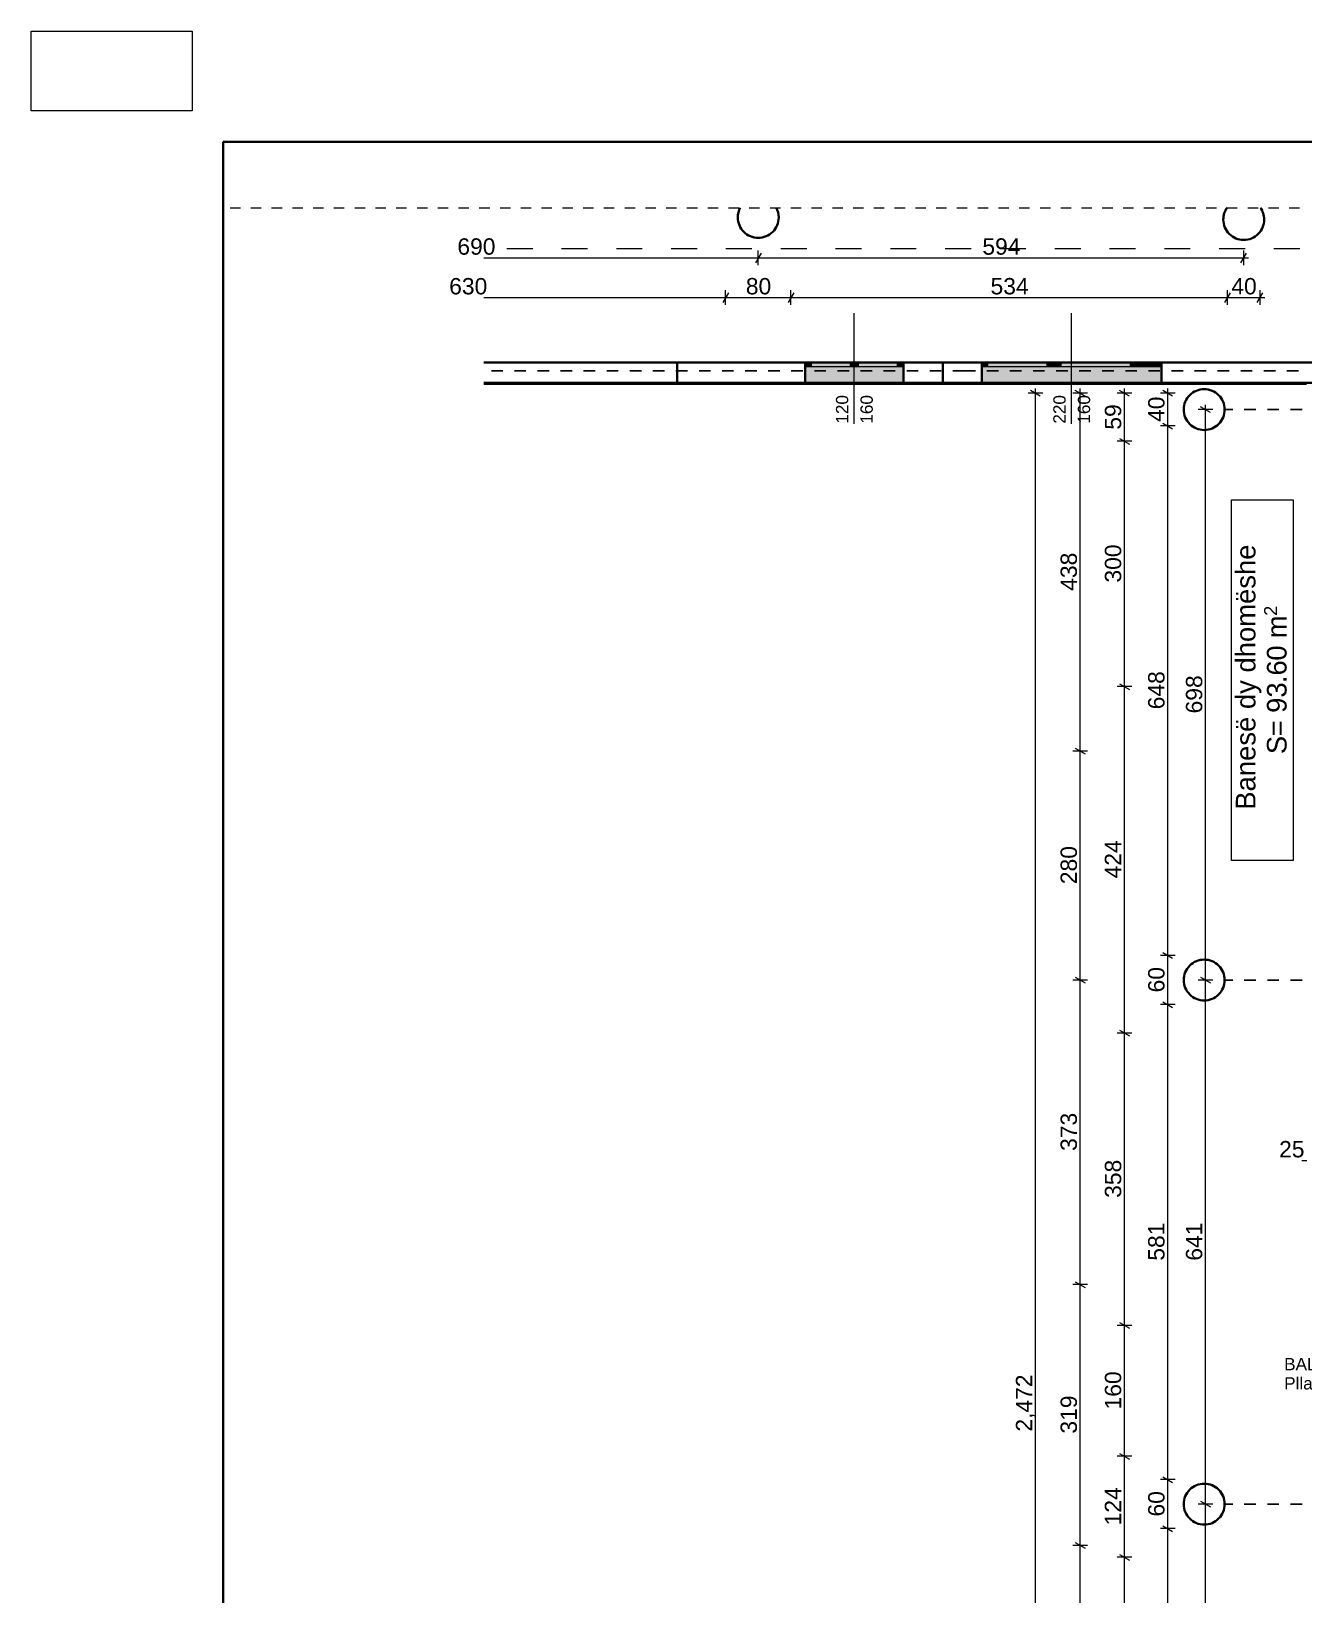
# Model space of a CAD drawing. Header units: millimetres. Extents: x -117066 to -55301, y -75598 to 14871.
# Drawn here: x -117066 to -97611, y -56841 to -32938 of the extents above; entities that cross this region are included whole.
import ezdxf

# ---------------------------------------------------------------- set-up
doc = ezdxf.new("R2010")
doc.units = ezdxf.units.MM
doc.header["$MEASUREMENT"] = 0
for name, color, linetype, lineweight in [('Drawing & Figure_Pen_No__1', 7, 'Continuous', 13), ('Drawing & Figure_Pen_No__101', 252, 'Continuous', 13), ('Drawing & Figure_Pen_No__7', 7, 'Continuous', 35)]:
    doc.layers.add(name, color=color, linetype=linetype, lineweight=lineweight)
for name, color, linetype, lineweight, true_color in [('Drawing & Figure_Pen_No__23', 7, 'Continuous', 20, 0xff6600), ('Drawing & Figure_Pen_No__3', 7, 'Continuous', 18, 0xff6600), ('Drawing & Figure_Pen_No__4', 7, 'Continuous', 20, 0x029e21), ('Drawing & Figure_Pen_No__5', 7, 'Continuous', 25, 0x40a5ff), ('Drawing & Figure_Pen_No__58', 7, 'Continuous', 25, 0xdf0000), ('Drawing & Figure_Pen_No__8', 7, 'Continuous', 35, 0xa80f02), ('Drawing & Figure_Pen_No__81', 7, 'Continuous', 20, 0x6a6a6a), ('Drawing & Figure_Pen_No__85', 7, 'Continuous', 20, 0x80c2ff)]:
    doc.layers.add(name, color=color, linetype=linetype, lineweight=lineweight, true_color=true_color)
doc.styles.add('GENERATED_STYLE_1', font='arial.ttf')

msp = doc.modelspace()

# ---------------------------------------------------------------- hatches: boundary and pattern name
at = {"layer": 'Drawing & Figure_Pen_No__1', "linetype": 'Continuous', "lineweight": 0, "true_color": 0xffffff}
for points in [[(-105232.1, -38000), (-105232.1, -38312.5), (-103732.1, -38312.5), (-103732.1, -38000)], [(-105232.1, -38062.5), (-105138.4, -38062.5), (-105138.4, -38000), (-105232.1, -38000)], [(-104544.6, -38000), (-105138.4, -38000), (-105138.4, -38062.5), (-104544.6, -38062.5)], [(-104482.1, -38000), (-104544.6, -38000), (-104544.6, -38062.5), (-104482.1, -38062.5)], [(-104482.1, -38062.5), (-104419.6, -38062.5), (-104419.6, -38000), (-104482.1, -38000)], [(-103825.9, -38000), (-104419.6, -38000), (-104419.6, -38062.5), (-103825.9, -38062.5)], [(-103732.1, -38000), (-103825.9, -38000), (-103825.9, -38062.5), (-103732.1, -38062.5)], [(-102534.1, -38000), (-102534.1, -38312.5), (-99784.1, -38312.5), (-99784.1, -38000)], [(-102534.1, -38062.5), (-102440.4, -38062.5), (-102440.4, -38000), (-102534.1, -38000)], [(-101537.9, -38000), (-102440.4, -38000), (-102440.4, -38062.5), (-101537.9, -38062.5)], [(-101428.5, -38000), (-101537.9, -38000), (-101537.9, -38062.5), (-101428.5, -38062.5)], [(-101428.5, -38062.5), (-101319.1, -38062.5), (-101319.1, -38000), (-101428.5, -38000)], [(-100263.5, -38000), (-101319.1, -38000), (-101319.1, -38062.5), (-100263.5, -38062.5)], [(-100178.5, -38000), (-100263.5, -38000), (-100263.5, -38062.5), (-100178.5, -38062.5)], [(-100178.5, -38062.5), (-100093.5, -38062.5), (-100093.5, -38000), (-100178.5, -38000)], [(-99877.9, -38000), (-100093.5, -38000), (-100093.5, -38062.5), (-99877.9, -38062.5)], [(-99784.1, -38000), (-99877.9, -38000), (-99877.9, -38062.5), (-99784.1, -38062.5)]]:
    msp.add_hatch(color=7, dxfattribs=at).paths.add_polyline_path(points)

# ---------------------------------------------------------------- linework, layer by layer
at = {"layer": 'Drawing & Figure_Pen_No__1', "color": 7, "linetype": 'Continuous', "lineweight": 13}
msp.add_lwpolyline([(-114605.1, -34153.5), (-117065.6, -34153.5), (-117065.6, -32938.2), (-114605.1, -32938.2)], close=True, dxfattribs=at)
for points in [[(-105907.6, -36328.4), (-105994.2, -36478.4)], [(-105950.9, -36515.9), (-105950.9, -36290.9)], [(-98571.7, -36478.4), (-98485, -36328.4)], [(-98528.3, -36515.9), (-98528.3, -36290.9)], [(-110148.8, -36403.4), (-105950.9, -36403.4)], [(-105950.9, -36403.4), (-98528.3, -36403.4)], [(-98528.3, -36403.4), (-98455, -36403.4)], [(-110148.8, -37010.1), (-106450.9, -37010.1)], [(-106407.6, -36935.1), (-106494.2, -37085.1)], [(-106450.9, -37122.6), (-106450.9, -36897.6)], [(-106450.9, -37010.1), (-105450.9, -37010.1)], [(-105407.6, -36935.1), (-105494.2, -37085.1)], [(-105450.9, -37122.6), (-105450.9, -36897.6)], [(-105450.9, -37010.1), (-98778.4, -37010.1)], [(-98735, -36935.1), (-98821.6, -37085.1)], [(-98778.4, -37122.6), (-98778.4, -36897.6)], [(-98778.4, -37010.1), (-98278.3, -37010.1)], [(-98321.6, -37085.1), (-98235.1, -36935.1)], [(-98278.3, -37122.6), (-98278.3, -36897.6)], [(-98278.3, -37010.1), (-98205, -37010.1)], [(-104482.1, -38937.5), (-104482.1, -37250)], [(-101159.2, -38937.5), (-101159.2, -37250)], [(-110148.8, -38000), (-96523.2, -38000)], [(-101601.3, -38471.8), (-101826.3, -38471.8)], [(-101638.8, -38515.1), (-101788.8, -38428.5)], [(-101713.8, -38471.8), (-101713.8, -38398.4)], [(-101713.8, -69368.1), (-101713.8, -38471.8)], [(-100916.7, -38471.8), (-101141.7, -38471.8)], [(-100954.2, -38515.1), (-101104.2, -38428.5)], [(-101029.2, -38471.8), (-101029.2, -38398.4)], [(-101029.2, -43943.2), (-101029.2, -38471.8)], [(-100239.5, -38471.8), (-100464.5, -38471.8)], [(-100277, -38515.1), (-100427, -38428.5)], [(-100352, -38471.8), (-100352, -38398.4)], [(-100352, -39207.1), (-100352, -38471.8)], [(-99577.9, -38471.8), (-99802.9, -38471.8)], [(-99615.4, -38515.1), (-99765.4, -38428.5)], [(-99690.4, -38471.8), (-99690.4, -38398.4)], [(-99690.4, -38971.8), (-99690.4, -38471.8)], [(-99000.2, -38721.8), (-99225.2, -38721.8)], [(-99037.7, -38765.1), (-99187.7, -38678.5)], [(-99112.7, -38721.8), (-99112.7, -38648.4)], [(-99112.7, -47443.1), (-99112.7, -38721.8)], [(-99765.4, -38928.5), (-99615.4, -39015.1)], [(-100427, -39163.8), (-100277, -39250.4)], [(-99577.9, -38971.8), (-99802.9, -38971.8)], [(-99690.4, -47068.1), (-99690.4, -38971.8)], [(-100239.5, -39207.1), (-100464.5, -39207.1)], [(-100352, -42957.1), (-100352, -39207.1)], [(-100239.5, -42957.1), (-100464.5, -42957.1)], [(-100427, -42913.8), (-100277, -43000.4)], [(-100352, -48253.9), (-100352, -42957.1)], [(-100916.7, -43943.2), (-101141.7, -43943.2)], [(-101104.2, -43899.8), (-100954.2, -43986.5)], [(-101029.2, -47443.1), (-101029.2, -43943.2)], [(-99577.9, -47068.1), (-99802.9, -47068.1)], [(-99765.4, -47024.9), (-99615.4, -47111.5)], [(-99690.4, -47818.1), (-99690.4, -47068.1)], [(-100916.7, -47443.1), (-101141.7, -47443.1)], [(-101104.2, -47399.9), (-100954.2, -47486.5)], [(-101029.2, -52099.4), (-101029.2, -47443.1)], [(-99000.2, -47443.1), (-99225.2, -47443.1)], [(-99187.7, -47399.9), (-99037.7, -47486.5)], [(-99112.7, -55455.8), (-99112.7, -47443.1)], [(-99765.4, -47774.9), (-99615.4, -47861.5)], [(-99577.9, -47818.1), (-99802.9, -47818.1)], [(-99690.4, -55080.8), (-99690.4, -47818.1)], [(-100239.5, -48253.9), (-100464.5, -48253.9)], [(-100427, -48210.5), (-100277, -48297.2)], [(-100352, -52723.7), (-100352, -48253.9)], [(-97638, -50204), (-97564.6, -50204)], [(-100916.7, -52099.4), (-101141.7, -52099.4)], [(-101104.2, -52056.1), (-100954.2, -52142.7)], [(-101029.2, -56087), (-101029.2, -52099.4)], [(-100239.5, -52723.7), (-100464.5, -52723.7)], [(-100427, -52680.5), (-100277, -52767.1)], [(-100352, -54723.8), (-100352, -52723.7)], [(-100239.5, -54723.8), (-100464.5, -54723.8)], [(-100427, -54680.5), (-100277, -54767)], [(-100352, -56268.4), (-100352, -54723.8)], [(-99577.9, -55080.8), (-99802.9, -55080.8)], [(-99765.4, -55037.5), (-99615.4, -55124.1)], [(-99690.4, -55830.8), (-99690.4, -55080.8)], [(-99187.7, -55412.5), (-99037.7, -55499.1)], [(-99000.2, -55455.8), (-99225.2, -55455.8)], [(-99112.7, -63055.8), (-99112.7, -55455.8)], [(-99577.9, -55830.8), (-99802.9, -55830.8)], [(-99765.4, -55787.5), (-99615.4, -55874.1)], [(-99690.4, -62680.8), (-99690.4, -55830.8)], [(-100916.7, -56087), (-101141.7, -56087)], [(-101104.2, -56043.8), (-100954.2, -56130.3)], [(-101029.2, -59899.5), (-101029.2, -56087)], [(-100239.5, -56268.4), (-100464.5, -56268.4)], [(-100427, -56225), (-100277, -56311.7)], [(-100352, -58268.4), (-100352, -56268.4)]]:
    msp.add_lwpolyline(points, dxfattribs=at)
at = {"layer": 'Drawing & Figure_Pen_No__101', "color": 252, "linetype": 'Continuous', "lineweight": 13}
for points in [[(-98713.9, -45613.7), (-98713.9, -40100.8)], [(-98713.9, -40100.8), (-97770.9, -40100.8)], [(-97770.9, -40100.8), (-97770.9, -45613.7)], [(-97770.9, -45613.7), (-98713.9, -45613.7)]]:
    msp.add_lwpolyline(points, dxfattribs=at)
at = {"layer": 'Drawing & Figure_Pen_No__23', "color": 30, "linetype": 'Continuous', "lineweight": 20, "true_color": 0xff6600}
for points in [[(-105138.4, -38000), (-105232.1, -38000)], [(-105138.4, -38062.5), (-105138.4, -38000)], [(-104482.1, -38000), (-104544.6, -38000)], [(-104544.6, -38000), (-104544.6, -38062.5)], [(-104419.6, -38000), (-104482.1, -38000)], [(-104419.6, -38062.5), (-104419.6, -38000)], [(-103732.1, -38000), (-103825.9, -38000)], [(-103825.9, -38000), (-103825.9, -38062.5)], [(-102440.4, -38000), (-102534.1, -38000)], [(-102440.4, -38062.5), (-102440.4, -38000)], [(-101428.5, -38000), (-101537.9, -38000)], [(-101537.9, -38000), (-101537.9, -38062.5)], [(-101319.1, -38000), (-101428.5, -38000)], [(-101319.1, -38062.5), (-101319.1, -38000)], [(-100178.5, -38000), (-100263.5, -38000)], [(-100263.5, -38000), (-100263.5, -38062.5)], [(-100093.5, -38000), (-100178.5, -38000)], [(-100093.5, -38062.5), (-100093.5, -38000)], [(-99784.1, -38000), (-99877.9, -38000)], [(-99877.9, -38000), (-99877.9, -38062.5)], [(-105232.1, -38062.5), (-105138.4, -38062.5)], [(-104544.6, -38062.5), (-104482.1, -38062.5)], [(-104482.1, -38062.5), (-104419.6, -38062.5)], [(-103825.9, -38062.5), (-103732.1, -38062.5)], [(-102534.1, -38062.5), (-102440.4, -38062.5)], [(-101537.9, -38062.5), (-101428.5, -38062.5)], [(-101428.5, -38062.5), (-101319.1, -38062.5)], [(-100263.5, -38062.5), (-100178.5, -38062.5)], [(-100178.5, -38062.5), (-100093.5, -38062.5)], [(-99877.9, -38062.5), (-99784.1, -38062.5)]]:
    msp.add_lwpolyline(points, dxfattribs=at)
at = {"layer": 'Drawing & Figure_Pen_No__3', "color": 30, "linetype": 'Continuous', "lineweight": 18, "true_color": 0xff6600}
for points in [[(-103732.1, -38000), (-105232.1, -38000)], [(-104544.6, -38000), (-105138.4, -38000)], [(-103825.9, -38000), (-104419.6, -38000)], [(-99784.1, -38000), (-102534.1, -38000)], [(-101537.9, -38000), (-102440.4, -38000)], [(-100263.5, -38000), (-101319.1, -38000)], [(-99877.9, -38000), (-100093.5, -38000)], [(-105138.4, -38062.5), (-104544.6, -38062.5)], [(-104419.6, -38062.5), (-103825.9, -38062.5)], [(-102440.4, -38062.5), (-101537.9, -38062.5)], [(-101319.1, -38062.5), (-100263.5, -38062.5)], [(-100093.5, -38062.5), (-99877.9, -38062.5)], [(-103732.1, -38312.5), (-105232.1, -38312.5)], [(-99784.1, -38312.5), (-102534.1, -38312.5)]]:
    msp.add_lwpolyline(points, dxfattribs=at)
at = {"layer": 'Drawing & Figure_Pen_No__4', "color": 104, "linetype": 'Continuous', "lineweight": 20, "true_color": 0x029e21}
msp.add_lwpolyline([(-97567.6, -38340.1), (-110148.8, -38340.1)], dxfattribs=at)
at = {"layer": 'Drawing & Figure_Pen_No__58', "color": 12, "linetype": 'Continuous', "lineweight": 25, "true_color": 0xdf0000}
for points in [[(-109854.8, -38131.5), (-110031.2, -38131.5)], [(-109502, -38131.5), (-109678.4, -38131.5)], [(-109149.2, -38131.5), (-109325.6, -38131.5)], [(-108796.4, -38131.5), (-108972.8, -38131.5)], [(-108443.6, -38131.5), (-108620, -38131.5)], [(-108090.9, -38131.5), (-108267.2, -38131.5)], [(-107738.1, -38131.5), (-107914.5, -38131.5)], [(-107385.3, -38131.5), (-107561.7, -38131.5)], [(-107032.5, -38131.5), (-107208.9, -38131.5)], [(-106679.8, -38131.5), (-106856.2, -38131.5)], [(-106327, -38131.5), (-106503.4, -38131.5)], [(-105974.2, -38131.5), (-106150.6, -38131.5)], [(-105621.5, -38131.5), (-105797.9, -38131.5)], [(-105268.7, -38131.5), (-105445.1, -38131.5)], [(-104915.9, -38131.5), (-105092.3, -38131.5)], [(-104563.1, -38131.5), (-104739.5, -38131.5)], [(-104210.3, -38131.5), (-104386.7, -38131.5)], [(-103857.5, -38131.5), (-104033.9, -38131.5)], [(-103504.7, -38131.5), (-103681.1, -38131.5)], [(-103152, -38131.5), (-103328.4, -38131.5)], [(-102850.7, -38131.5), (-102975.6, -38131.5)], [(-102850.7, -38131.5), (-102630.9, -38131.5)], [(-102454.5, -38131.5), (-102278.1, -38131.5)], [(-102101.8, -38131.5), (-101925.4, -38131.5)], [(-101749, -38131.5), (-101572.6, -38131.5)], [(-101396.2, -38131.5), (-101219.8, -38131.5)], [(-101043.4, -38131.5), (-100867, -38131.5)], [(-100690.6, -38131.5), (-100514.2, -38131.5)], [(-100337.8, -38131.5), (-100161.4, -38131.5)], [(-99985, -38131.5), (-99808.6, -38131.5)], [(-99632.3, -38131.5), (-99455.9, -38131.5)], [(-99279.5, -38131.5), (-99103.1, -38131.5)], [(-98926.7, -38131.5), (-98750.3, -38131.5)], [(-98573.9, -38131.5), (-98397.6, -38131.5)], [(-98221.2, -38131.5), (-98044.8, -38131.5)], [(-97868.4, -38131.5), (-97692, -38131.5)], [(-98695.3, -38721.8), (-98820.2, -38721.8)], [(-98342.6, -38721.8), (-98519, -38721.8)], [(-97989.8, -38721.8), (-98166.2, -38721.8)], [(-97637, -38721.8), (-97813.4, -38721.8)], [(-98695.3, -47443.1), (-98820.2, -47443.1)], [(-98342.6, -47443.1), (-98519, -47443.1)], [(-97989.8, -47443.1), (-98166.2, -47443.1)], [(-97637, -47443.1), (-97813.4, -47443.1)], [(-98695.3, -55455.8), (-98820.2, -55455.8)], [(-98342.6, -55455.8), (-98519, -55455.8)], [(-97989.8, -55455.8), (-98166.2, -55455.8)], [(-97637, -55455.8), (-97813.4, -55455.8)]]:
    msp.add_lwpolyline(points, dxfattribs=at)
at = {"layer": 'Drawing & Figure_Pen_No__7', "color": 7, "linetype": 'Continuous', "lineweight": 35}
for points in [[(-114132.4, -73909.9), (-114132.4, -34626.2)], [(-114132.4, -34626.2), (-58196.2, -34626.2)], [(-96210.7, -38000), (-110148.8, -38000)], [(-105232.1, -38000), (-107189.7, -38000)], [(-107189.7, -38000), (-107189.7, -38312.5)], [(-105232.1, -38000), (-105232.1, -38062.5)], [(-105232.1, -38000), (-105232.1, -38062.5)], [(-105232.1, -38000), (-105232.1, -38062.5)], [(-103732.1, -38000), (-103732.1, -38062.5)], [(-103127.2, -38000), (-103732.1, -38000)], [(-103732.1, -38000), (-103732.1, -38062.5)], [(-103732.1, -38000), (-103732.1, -38062.5)], [(-103127.2, -38312.5), (-103127.2, -38000)], [(-102534.1, -38000), (-103127.2, -38000)], [(-102534.1, -38000), (-102534.1, -38062.5)], [(-102534.1, -38000), (-102534.1, -38062.5)], [(-102534.1, -38000), (-102534.1, -38062.5)], [(-99784.1, -38000), (-99784.1, -38062.5)], [(-98278.3, -38000), (-99784.1, -38000)], [(-99784.1, -38000), (-99784.1, -38062.5)], [(-99784.1, -38000), (-99784.1, -38062.5)], [(-105232.1, -38062.5), (-105232.1, -38312.5)], [(-105232.1, -38062.5), (-105232.1, -38312.5)], [(-103732.1, -38062.5), (-103732.1, -38312.5)], [(-103732.1, -38062.5), (-103732.1, -38312.5)], [(-102534.1, -38062.5), (-102534.1, -38312.5)], [(-102534.1, -38062.5), (-102534.1, -38312.5)], [(-99784.1, -38062.5), (-99784.1, -38312.5)], [(-99784.1, -38062.5), (-99784.1, -38312.5)], [(-110148.8, -38312.5), (-96210.7, -38312.5)], [(-107189.7, -38312.5), (-105232.1, -38312.5)], [(-103732.1, -38312.5), (-103127.2, -38312.5)], [(-103127.2, -38312.5), (-102534.1, -38312.5)], [(-99784.1, -38312.5), (-98278.3, -38312.5)]]:
    msp.add_lwpolyline(points, dxfattribs=at)
for points in [[(-106225.5, -35635.1, 0.124956), (-106263.4, -35784.2, 0.4142136), (-105950.9, -36096.7, 0.4142136), (-105638.4, -35784.2, 0.1249683), (-105676.2, -35635.1)], [(-98782.9, -35635.1, 0.1559093), (-98840.8, -35816.3, 0.4142136), (-98528.3, -36128.8, 0.4142136), (-98215.9, -35816.3, 0.1559242), (-98273.8, -35635.1)]]:
    msp.add_lwpolyline(points, format="xyb", dxfattribs=at)
for points in [[(-98820.2, -38721.8, 0.4142136), (-99132.7, -38409.3, 0.4142136), (-99445.3, -38721.8, 0.4142136), (-99132.7, -39034.3, 0.4142136)], [(-98820.2, -47443.1, 0.4142136), (-99132.7, -47130.7, 0.4142136), (-99445.3, -47443.1, 0.4142136), (-99132.7, -47755.7, 0.4142136)], [(-98820.2, -55455.8, 0.4142136), (-99132.7, -55143.3, 0.4142136), (-99445.3, -55455.8, 0.4142136), (-99132.7, -55768.3, 0.4142136)]]:
    msp.add_lwpolyline(points, format="xyb", close=True, dxfattribs=at)
at = {"layer": 'Drawing & Figure_Pen_No__81', "color": 251, "linetype": 'Continuous', "lineweight": 20, "true_color": 0x6a6a6a}
for points in [[(-114025.5, -35635.1), (-113866.7, -35635.1)], [(-113708, -35635.1), (-113549.2, -35635.1)], [(-113390.5, -35635.1), (-113231.7, -35635.1)], [(-113073, -35635.1), (-112914.2, -35635.1)], [(-112755.5, -35635.1), (-112596.7, -35635.1)], [(-112438, -35635.1), (-112279.2, -35635.1)], [(-112120.5, -35635.1), (-111961.7, -35635.1)], [(-111803, -35635.1), (-111644.2, -35635.1)], [(-111485.5, -35635.1), (-111326.7, -35635.1)], [(-111168, -35635.1), (-111009.2, -35635.1)], [(-110850.5, -35635.1), (-110691.8, -35635.1)], [(-110533, -35635.1), (-110374.2, -35635.1)], [(-110215.5, -35635.1), (-110056.7, -35635.1)], [(-109898, -35635.1), (-109739.3, -35635.1)], [(-109580.5, -35635.1), (-109421.7, -35635.1)], [(-109263, -35635.1), (-109104.2, -35635.1)], [(-108945.5, -35635.1), (-108786.8, -35635.1)], [(-108628, -35635.1), (-108469.2, -35635.1)], [(-108310.5, -35635.1), (-108151.7, -35635.1)], [(-107993, -35635.1), (-107834.3, -35635.1)], [(-107675.5, -35635.1), (-107516.7, -35635.1)], [(-107358, -35635.1), (-107199.2, -35635.1)], [(-107040.5, -35635.1), (-106881.8, -35635.1)], [(-106723, -35635.1), (-106564.2, -35635.1)], [(-106405.5, -35635.1), (-106246.7, -35635.1)], [(-106088, -35635.1), (-105929.3, -35635.1)], [(-105770.5, -35635.1), (-105611.7, -35635.1)], [(-105453, -35635.1), (-105294.2, -35635.1)], [(-105135.5, -35635.1), (-104976.8, -35635.1)], [(-104818, -35635.1), (-104659.2, -35635.1)], [(-104500.5, -35635.1), (-104341.7, -35635.1)], [(-104182.9, -35635.1), (-104024.2, -35635.1)], [(-103865.5, -35635.1), (-103706.7, -35635.1)], [(-103548, -35635.1), (-103389.2, -35635.1)], [(-103230.4, -35635.1), (-103071.7, -35635.1)], [(-102913, -35635.1), (-102754.2, -35635.1)], [(-102595.5, -35635.1), (-102436.7, -35635.1)], [(-102277.9, -35635.1), (-102119.2, -35635.1)], [(-101960.5, -35635.1), (-101801.7, -35635.1)], [(-101643, -35635.1), (-101484.2, -35635.1)], [(-101325.4, -35635.1), (-101166.7, -35635.1)], [(-101008, -35635.1), (-100849.2, -35635.1)], [(-100690.5, -35635.1), (-100531.7, -35635.1)], [(-100372.9, -35635.1), (-100214.2, -35635.1)], [(-100055.5, -35635.1), (-99896.7, -35635.1)], [(-99738, -35635.1), (-99579.2, -35635.1)], [(-99420.4, -35635.1), (-99261.7, -35635.1)], [(-99103, -35635.1), (-98944.2, -35635.1)], [(-98785.5, -35635.1), (-98626.7, -35635.1)], [(-98467.9, -35635.1), (-98309.2, -35635.1)], [(-98150.5, -35635.1), (-97991.7, -35635.1)], [(-97833, -35635.1), (-97674.2, -35635.1)]]:
    msp.add_lwpolyline(points, dxfattribs=at)
at = {"layer": 'Drawing & Figure_Pen_No__85', "color": 151, "linetype": 'Continuous', "lineweight": 20, "true_color": 0x80c2ff}
for points in [[(-109795.7, -36258), (-109398.8, -36258)], [(-108957.8, -36258), (-108560.9, -36258)], [(-108120, -36258), (-107723.1, -36258)], [(-107282.1, -36258), (-106885.3, -36258)], [(-106444.3, -36258), (-106047.4, -36258)], [(-105606.5, -36258), (-105209.6, -36258)], [(-104768.6, -36258), (-104371.7, -36258)], [(-103930.7, -36258), (-103533.9, -36258)], [(-103092.9, -36258), (-102696, -36258)], [(-102255.1, -36258), (-101858.2, -36258)], [(-101417.2, -36258), (-101020.3, -36258)], [(-100579.3, -36258), (-100182.4, -36258)], [(-99741.5, -36258), (-99344.6, -36258)], [(-98903.6, -36258), (-98506.8, -36258)], [(-98065.8, -36258), (-97668.9, -36258)]]:
    msp.add_lwpolyline(points, dxfattribs=at)

# ---------------------------------------------------------------- texts
at = {"layer": 'Drawing & Figure_Pen_No__1', "color": 7, "linetype": 'Continuous', "lineweight": 13, "char_height": 250.001, "attachment_point": 7, "style": 'GENERATED_STYLE_1'}
for s, insert in [('\\A1;{\\pql;\\fArial|b0|i0|c0|p34;690}', (-110551, -36357.5)), ('\\A1;{\\pql;\\fArial|b0|i0|c0|p34;594}', (-102524.2, -36357.5)), ('\\A1;{\\pql;\\fArial|b0|i0|c0|p34;630}', (-110676, -36964.4)), ('\\A1;{\\pql;\\fArial|b0|i0|c0|p34;80}', (-106140.6, -36964.2)), ('\\A1;{\\pql;\\fArial|b0|i0|c0|p34;534}', (-102399.2, -36964.4)), ('\\A1;{\\pql;\\fArial|b0|i0|c0|p34;40}', (-98718, -36964.2)), ('\\A1;{\\pql;\\fArial|b0|i0|c0|p34;25}', (-97987.4, -50158.1))]:
    msp.add_mtext(s, dxfattribs=dict(at, insert=insert))
at = {"layer": 'Drawing & Figure_Pen_No__1', "color": 7, "linetype": 'Continuous', "lineweight": 13, "attachment_point": 7, "style": 'GENERATED_STYLE_1'}
for s, insert, char_height, rotation in [('\\A1;{\\pql;\\fArial|b0|i0|c0|p34;120}', (-104572.8, -38937.5), 187.5, 89.9), ('\\A1;{\\pql;\\fArial|b0|i0|c0|p34;160}', (-104197.8, -38937.5), 187.5, 89.9), ('\\A1;{\\pql;\\fArial|b0|i0|c0|p34;220}', (-101249.8, -38937.5), 187.5, 89.9), ('\\A1;{\\pql;\\fArial|b0|i0|c0|p34;160}', (-100874.8, -38937.5), 187.5, 89.9), ('\\A1;{\\pql;\\fArial|b0|i0|c0|p34;40}', (-99736.3, -38911.5), 250.001, 90), ('\\A1;{\\pql;\\fArial|b0|i0|c0|p34;Banesë dy dhomëshe}', (-98258.9, -44839.3), 300.052, 90), ('\\A1;{\\pql;\\fArial|b0|i0|c0|p34;438}', (-101074.9, -41492), 250.001, 90), ('\\A1;{\\pql;\\fArial|b0|i0|c0|p34;2}', (-98017.8, -41874.8), 198.034, 90), ('\\A1;{\\pql;\\fArial|b0|i0|c0|p34;m}', (-97873.8, -42217.7), 300.052, 90), ('\\A1;{\\pql;\\fArial|b0|i0|c0|p34;0}', (-97868.8, -42560.6), 300.052, 90), ('\\A1;{\\pql;\\fArial|b0|i0|c0|p34;648}', (-99736.3, -43304.5), 250.001, 90), ('\\A1;{\\pql;\\fArial|b0|i0|c0|p34;6}', (-97868.8, -42788.4), 300.052, 90), ('\\A1;{\\pql;\\fArial|b0|i0|c0|p34;698}', (-99158.6, -43367.1), 250.001, 90), ('\\A1;{\\pql;\\fArial|b0|i0|c0|p34;93}', (-97868.6, -43358.9), 300.052, 90), ('\\A1;{\\pql;\\fArial|b0|i0|c0|p34;.}', (-97873.8, -42903.6), 300.052, 90), ('\\A1;{\\pql;\\fArial|b0|i0|c0|p34;=}', (-97873.8, -43715.6), 300.052, 90), ('\\A1;{\\pql;\\fArial|b0|i0|c0|p34;S}', (-97868.8, -43989.9), 300.052, 90), ('\\A1;{\\pql;\\fArial|b0|i0|c0|p34;280}', (-101075, -45977.7), 250.001, 90), ('\\A1;{\\pql;\\fArial|b0|i0|c0|p34;60}', (-99736.3, -47632.9), 250.001, 90), ('\\A1;{\\pql;\\fArial|b0|i0|c0|p34;373}', (-101074.9, -50055.9), 250.001, 90), ('\\A1;{\\pql;\\fArial|b0|i0|c0|p34;581}', (-99736.3, -51734.1), 250.001, 90), ('\\A1;{\\pql;\\fArial|b0|i0|c0|p34;641}', (-99158.6, -51734.1), 250.001, 90), ('\\A1;{\\pql;\\fArial|b0|i0|c0|p34;2,472}', (-101715.3, -54347.4), 250.001, 90), ('\\A1;{\\pql;\\fArial|b0|i0|c0|p34;319}', (-101074.9, -54377.8), 250.001, 90), ('\\A1;{\\pql;\\fArial|b0|i0|c0|p34;60}', (-99736.3, -55645.5), 250.001, 90)]:
    msp.add_mtext(s, dxfattribs=dict(at, insert=insert, char_height=char_height, rotation=rotation))
at = {"layer": 'Drawing & Figure_Pen_No__5', "color": 161, "linetype": 'Continuous', "lineweight": 25, "true_color": 0x40a5ff, "char_height": 250.001, "attachment_point": 7, "rotation": 90, "style": 'GENERATED_STYLE_1'}
for s, insert in [('\\A1;{\\pql;\\fArial|b0|i0|c0|p34;59}', (-100397.9, -39029.1)), ('\\A1;{\\pql;\\fArial|b0|i0|c0|p34;300}', (-100397.8, -41366.6)), ('\\A1;{\\pql;\\fArial|b0|i0|c0|p34;424}', (-100402, -45890)), ('\\A1;{\\pql;\\fArial|b0|i0|c0|p34;358}', (-100397.8, -50773.4)), ('\\A1;{\\pql;\\fArial|b0|i0|c0|p34;160}', (-100397.9, -54008.4)), ('\\A1;{\\pql;\\fArial|b0|i0|c0|p34;124}', (-100402, -55780.7))]:
    msp.add_mtext(s, dxfattribs=dict(at, insert=insert))
at = {"layer": 'Drawing & Figure_Pen_No__8', "color": 14, "linetype": 'Continuous', "lineweight": 35, "true_color": 0xa80f02, "char_height": 187.5, "attachment_point": 7, "style": 'GENERATED_STYLE_1'}
for s, insert in [('\\A1;{\\pql;\\fArial|b0|i0|c0|p34;BALLKONI}', (-97910.1, -53411.5)), ('\\A1;{\\pql;\\fArial|b0|i0|c0|p34;Pllaka keramike}', (-97910.1, -53706))]:
    msp.add_mtext(s, dxfattribs=dict(at, insert=insert))

doc.saveas('drawing.dxf')
